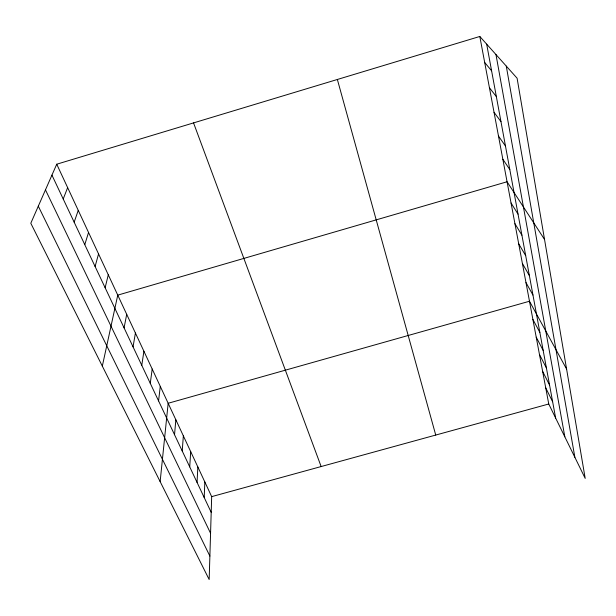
<?xml version="1.0" encoding="UTF-8"?>
<svg xmlns="http://www.w3.org/2000/svg" width="616" height="616" viewBox="0 0 616 616"><rect width="100%" height="100%" fill="white"/><g stroke="black" fill="none" stroke-linecap="round" stroke-linejoin="round"><path stroke-width="0.92" d="M56.734 164.21L211.673 496.635L209.17 579.533L30.8 223.254L56.734 164.21L479.81 36.467L517.101 78.217L585.2 478.401L548.756 403.996L479.81 36.467M204.212 497.543L204.835 481.974M197.058 482.397L197.844 466.967M189.728 466.882L190.683 451.605M182.221 450.989L183.352 435.882M174.536 434.703L175.845 419.773M160.145 481.612L168.16 403.272L529.483 301.239L566.589 369.053M158.566 400.9L160.276 386.363M150.273 383.345L152.198 369.03M141.772 365.334L143.913 351.259M133.041 346.854L135.42 333.033M124.078 327.874L126.704 314.329M102.325 366.112L117.756 295.133L507.068 181.766L544.536 239.462M105.128 287.741L108.285 274.813M95.095 266.512L98.552 253.931M84.777 244.66L88.542 232.455M74.159 222.168L78.247 210.364M63.217 198.999L67.644 187.626M211.673 496.635L548.756 403.996M484.7 62.501L491.591 70.786M489.435 87.765L496.357 96.612M494.04 112.289L500.977 121.66M498.506 136.113L505.459 145.969M502.849 159.259L509.817 169.577M511.057 203.01L518.033 214.137M514.93 223.693L521.914 235.181M518.711 243.836L525.694 255.671M522.391 263.463L529.375 275.614M525.979 282.59L532.956 295.041M532.894 319.427L539.847 332.417M536.22 337.168L543.166 350.404M539.47 354.485L546.4 367.945M542.634 371.379L549.557 385.054M545.73 387.88L552.637 401.755M38.3 206.183L209.879 556.071M45.468 189.859L210.564 533.264M51.944 175.129L211.196 512.343M193.547 122.9L321.144 466.551M337.36 79.479L435.735 435.058M486.678 44.152L555.647 418.064M495.972 54.554L564.833 436.821M506.283 66.105L574.867 457.303"/></g></svg>
